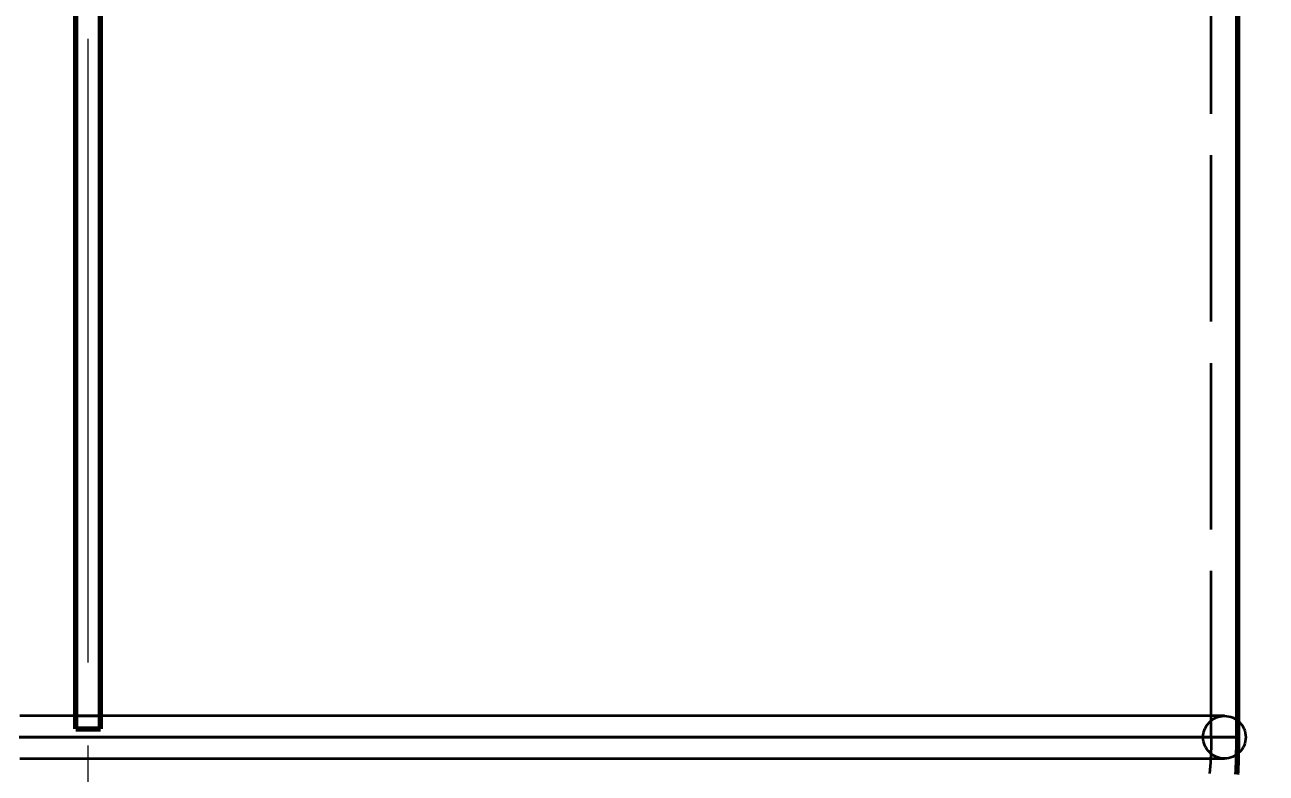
# Model space of a CAD drawing. Header units: millimetres. Extents: x 0 to 594, y 0 to 420.
# Drawn here: x 120.9 to 150.76, y 200.1 to 218.11 of the extents above; entities that cross this region are included whole.
import ezdxf

# ---------------------------------------------------------------- set-up
doc = ezdxf.new("R2010")
doc.units = ezdxf.units.MM
doc.linetypes.add('IRAM-E-TRAZOS', pattern=[5, 4, -1])
doc.linetypes.add('IRAM-F-TRAZO-PUNTO', pattern=[20, 15, -2, 1, -2])
for name, color, linetype, lineweight in [('01-VISIBLE', 7, 'CONTINUOUS', 70), ('02-OCULTA', 4, 'IRAM-E-TRAZOS', 35), ('03-EJE', 1, 'IRAM-F-TRAZO-PUNTO', 18), ('04-COTA', 3, 'CONTINUOUS', 18)]:
    doc.layers.add(name, color=color, linetype=linetype, lineweight=lineweight)
doc.styles.add('ISO3098', font='isocpeur.ttf')
doc.dimstyles.new('FLAMA-IRAM', dxfattribs={"dimtxt": 3.5, "dimasz": 3.5, "dimexe": 2, "dimexo": 1.5, "dimgap": 1, "dimtad": 1, "dimdec": 1, "dimtxsty": 'ISO3098', "dimblk": 'IRAM_FLECHA', "dimblk1": 'IRAM_FLECHA', "dimblk2": 'IRAM_FLECHA', "dimcen": 2.5, "dimclrd": 3, "dimclre": 3, "dimclrt": 3, "dimazin": 3, "dimtfac": 1, "dimtmove": 0, "dimatfit": 3, "dimlwd": 18, "dimlwe": 18})

# ---------------------------------------------------------------- blocks, each defined once
blk = doc.blocks.new('IRAM_FLECHA')
blk.add_solid([(0, 0), (-1, 0.125), (-1, -0.125)])

msp = doc.modelspace()

# ---------------------------------------------------------------- linework, layer by layer
at = {"layer": '01-VISIBLE'}
for p, q in [((150.075, 200.97), (150.075, 282.17)), ((122.125, 201.17), (122.125, 281.97)), ((122.725, 201.17), (122.725, 281.97)), ((122.125, 201.17), (122.725, 201.17))]:
    msp.add_line(p, q, dxfattribs=at)
msp.add_lwpolyline([(150.054, 200.074), (150.059, 200.164), (150.063, 200.253), (150.067, 200.343), (150.069, 200.432), (150.071, 200.522), (150.073, 200.612), (150.074, 200.701), (150.074, 200.791), (150.075, 200.88), (150.075, 200.97)], dxfattribs=at)
at = {"layer": '02-OCULTA'}
for p, q in [((149.435, 200.97), (149.435, 282.17)), ((122.125, 201.482), (122.125, 281.658)), ((122.725, 201.482), (122.725, 281.658))]:
    msp.add_line(p, q, dxfattribs=at)
for points in [[(149.755, 201.482), (149.618, 201.482), (149.482, 201.482), (149.345, 201.482), (149.208, 201.482), (149.072, 201.482), (148.935, 201.482), (148.798, 201.482), (148.662, 201.482), (148.525, 201.482), (148.389, 201.482), (148.252, 201.482), (148.115, 201.482), (147.979, 201.482), (147.842, 201.482), (147.705, 201.482), (147.569, 201.482), (147.432, 201.482), (147.295, 201.482), (147.159, 201.482), (147.022, 201.482), (146.885, 201.482), (146.749, 201.482), (146.612, 201.482), (146.475, 201.482), (146.339, 201.482), (146.202, 201.482), (146.065, 201.482), (145.929, 201.482), (145.792, 201.482), (145.656, 201.482), (145.519, 201.482), (145.382, 201.482), (145.246, 201.482), (145.109, 201.482), (144.972, 201.482), (144.836, 201.482), (144.699, 201.482), (144.562, 201.482), (144.426, 201.482), (144.289, 201.482), (144.152, 201.482), (144.016, 201.482), (143.879, 201.482), (143.742, 201.482), (143.606, 201.482), (143.469, 201.482), (143.332, 201.482), (143.196, 201.482), (143.059, 201.482), (142.923, 201.482), (142.786, 201.482), (142.649, 201.482), (142.513, 201.482), (142.376, 201.482), (142.239, 201.482), (142.103, 201.482), (141.966, 201.482), (141.829, 201.482), (141.693, 201.482), (141.556, 201.482), (141.419, 201.482), (141.283, 201.482), (141.146, 201.482), (141.009, 201.482), (140.873, 201.482), (140.736, 201.482), (140.599, 201.482), (140.463, 201.482), (140.326, 201.482), (140.19, 201.482), (140.053, 201.482), (139.916, 201.482), (139.78, 201.482), (139.643, 201.482), (139.506, 201.482), (139.37, 201.482), (139.233, 201.482), (139.096, 201.482), (138.96, 201.482), (138.823, 201.482), (138.686, 201.482), (138.55, 201.482), (138.413, 201.482), (138.276, 201.482), (138.14, 201.482), (138.003, 201.482), (137.866, 201.482), (137.73, 201.482), (137.593, 201.482), (137.457, 201.482), (137.32, 201.482), (137.183, 201.482), (137.047, 201.482), (136.91, 201.482), (136.773, 201.482), (136.637, 201.482), (136.5, 201.482), (136.363, 201.482), (136.227, 201.482), (136.09, 201.482), (135.953, 201.482), (135.817, 201.482), (135.68, 201.482), (135.543, 201.482), (135.407, 201.482), (135.27, 201.482), (135.133, 201.482), (134.997, 201.482), (134.86, 201.482), (134.724, 201.482), (134.587, 201.482), (134.45, 201.482), (134.314, 201.482), (134.177, 201.482), (134.04, 201.482), (133.904, 201.482), (133.767, 201.482), (133.63, 201.482), (133.494, 201.482), (133.357, 201.482), (133.22, 201.482), (133.084, 201.482), (132.947, 201.482), (132.81, 201.482), (132.674, 201.482), (132.537, 201.482), (132.4, 201.482), (132.264, 201.482), (132.127, 201.482), (131.99, 201.482), (131.854, 201.482), (131.717, 201.482), (131.581, 201.482), (131.444, 201.482), (131.307, 201.482), (131.171, 201.482), (131.034, 201.482), (130.897, 201.482), (130.761, 201.482), (130.624, 201.482), (130.487, 201.482), (130.351, 201.482), (130.214, 201.482), (130.077, 201.482), (129.941, 201.482), (129.804, 201.482), (129.667, 201.482), (129.531, 201.482), (129.394, 201.482), (129.257, 201.482), (129.121, 201.482), (128.984, 201.482), (128.848, 201.482), (128.711, 201.482), (128.574, 201.482), (128.438, 201.482), (128.301, 201.482), (128.164, 201.482), (128.028, 201.482), (127.891, 201.482), (127.754, 201.482), (127.618, 201.482), (127.481, 201.482), (127.344, 201.482), (127.208, 201.482), (127.071, 201.482), (126.934, 201.482), (126.798, 201.482), (126.661, 201.482), (126.525, 201.482), (126.388, 201.482), (126.251, 201.482), (126.115, 201.482), (125.978, 201.482), (125.841, 201.482), (125.705, 201.482), (125.568, 201.482), (125.431, 201.482), (125.295, 201.482), (125.158, 201.482), (125.021, 201.482), (124.885, 201.482), (124.748, 201.482), (124.611, 201.482), (124.475, 201.482), (124.338, 201.482), (124.201, 201.482), (124.065, 201.482), (123.928, 201.482), (123.791, 201.482), (123.655, 201.482), (123.518, 201.482), (123.382, 201.482), (123.245, 201.482), (123.108, 201.482), (122.972, 201.482), (122.835, 201.482), (122.698, 201.482), (122.562, 201.482), (122.425, 201.482), (122.288, 201.482), (122.152, 201.482), (122.015, 201.482), (121.878, 201.482), (121.742, 201.482), (121.605, 201.482), (121.468, 201.482), (121.332, 201.482), (121.195, 201.482), (121.058, 201.482), (120.922, 201.482), (120.785, 201.482)], [(149.755, 201.482), (149.619, 201.482), (149.482, 201.482), (149.345, 201.482), (149.209, 201.482), (149.072, 201.482), (148.935, 201.482), (148.799, 201.482), (148.662, 201.482), (148.525, 201.482), (148.389, 201.482), (148.252, 201.482), (148.115, 201.482), (147.979, 201.482), (147.842, 201.482), (147.706, 201.482), (147.569, 201.482), (147.432, 201.482), (147.296, 201.482), (147.159, 201.482), (147.022, 201.482), (146.886, 201.482), (146.749, 201.482), (146.612, 201.482), (146.476, 201.482), (146.339, 201.482), (146.202, 201.482), (146.066, 201.482), (145.929, 201.482), (145.792, 201.482), (145.656, 201.482), (145.519, 201.482), (145.382, 201.482), (145.246, 201.482), (145.109, 201.482), (144.973, 201.482), (144.836, 201.482), (144.699, 201.482), (144.563, 201.482), (144.426, 201.482), (144.289, 201.482), (144.153, 201.482), (144.016, 201.482), (143.879, 201.482), (143.743, 201.482), (143.606, 201.482), (143.469, 201.482), (143.333, 201.482), (143.196, 201.482), (143.059, 201.482), (142.923, 201.482), (142.786, 201.482), (142.649, 201.482), (142.513, 201.482), (142.376, 201.482), (142.24, 201.482), (142.103, 201.482), (141.966, 201.482), (141.83, 201.482), (141.693, 201.482), (141.556, 201.482), (141.42, 201.482), (141.283, 201.482), (141.146, 201.482), (141.01, 201.482), (140.873, 201.482), (140.736, 201.482), (140.6, 201.482), (140.463, 201.482), (140.326, 201.482), (140.19, 201.482), (140.053, 201.482), (139.916, 201.482), (139.78, 201.482), (139.643, 201.482), (139.506, 201.482), (139.37, 201.482), (139.233, 201.482), (139.097, 201.482), (138.96, 201.482), (138.823, 201.482), (138.687, 201.482), (138.55, 201.482), (138.413, 201.482), (138.277, 201.482), (138.14, 201.482), (138.003, 201.482), (137.867, 201.482), (137.73, 201.482), (137.593, 201.482), (137.457, 201.482), (137.32, 201.482), (137.183, 201.482), (137.047, 201.482), (136.91, 201.482), (136.773, 201.482), (136.637, 201.482), (136.5, 201.482), (136.363, 201.482), (136.227, 201.482), (136.09, 201.482), (135.953, 201.482), (135.817, 201.482), (135.68, 201.482), (135.544, 201.482), (135.407, 201.482), (135.27, 201.482), (135.134, 201.482), (134.997, 201.482), (134.86, 201.482), (134.724, 201.482), (134.587, 201.482), (134.45, 201.482), (134.314, 201.482), (134.177, 201.482), (134.04, 201.482), (133.904, 201.482), (133.767, 201.482), (133.63, 201.482), (133.494, 201.482), (133.357, 201.482), (133.22, 201.482), (133.084, 201.482), (132.947, 201.482), (132.81, 201.482), (132.674, 201.482), (132.537, 201.482), (132.4, 201.482), (132.264, 201.482), (132.127, 201.482), (131.99, 201.482), (131.854, 201.482), (131.717, 201.482), (131.581, 201.482), (131.444, 201.482), (131.307, 201.482), (131.171, 201.482), (131.034, 201.482), (130.897, 201.482), (130.761, 201.482), (130.624, 201.482), (130.487, 201.482), (130.351, 201.482), (130.214, 201.482), (130.077, 201.482), (129.941, 201.482), (129.804, 201.482), (129.667, 201.482), (129.531, 201.482), (129.394, 201.482), (129.257, 201.482), (129.121, 201.482), (128.984, 201.482), (128.848, 201.482), (128.711, 201.482), (128.574, 201.482), (128.438, 201.482), (128.301, 201.482), (128.164, 201.482), (128.028, 201.482), (127.891, 201.482), (127.754, 201.482), (127.618, 201.482), (127.481, 201.482), (127.344, 201.482), (127.208, 201.482), (127.071, 201.482), (126.934, 201.482), (126.798, 201.482), (126.661, 201.482), (126.525, 201.482), (126.388, 201.482), (126.251, 201.482), (126.115, 201.482), (125.978, 201.482), (125.841, 201.482), (125.705, 201.482), (125.568, 201.482), (125.431, 201.482), (125.295, 201.482), (125.158, 201.482), (125.021, 201.482), (124.885, 201.482), (124.748, 201.482), (124.611, 201.482), (124.475, 201.482), (124.338, 201.482), (124.201, 201.482), (124.065, 201.482), (123.928, 201.482), (123.791, 201.482), (123.655, 201.482), (123.518, 201.482), (123.382, 201.482), (123.245, 201.482), (123.108, 201.482), (122.972, 201.482), (122.835, 201.482), (122.698, 201.482), (122.562, 201.482), (122.425, 201.482), (122.288, 201.482), (122.152, 201.482), (122.015, 201.482), (121.878, 201.482), (121.742, 201.482), (121.605, 201.482), (121.468, 201.482), (121.332, 201.482), (121.195, 201.482), (121.058, 201.482), (120.922, 201.482), (120.785, 201.482)], [(122.125, 201.482), (122.211, 201.482), (122.296, 201.482), (122.382, 201.482), (122.468, 201.482), (122.554, 201.482), (122.639, 201.482), (122.725, 201.482)], [(122.125, 201.17), (122.125, 201.222), (122.125, 201.274), (122.125, 201.326), (122.125, 201.378), (122.125, 201.43), (122.125, 201.482)], [(122.725, 201.17), (122.725, 201.222), (122.725, 201.274), (122.725, 201.326), (122.725, 201.378), (122.725, 201.43), (122.725, 201.482)], [(150.075, 200.97), (149.937, 200.97), (149.798, 200.97), (149.66, 200.97), (149.522, 200.97), (149.384, 200.97), (149.245, 200.97), (149.107, 200.97), (148.969, 200.97), (148.831, 200.97), (148.692, 200.97), (148.554, 200.97), (148.416, 200.97), (148.278, 200.97), (148.139, 200.97), (148.001, 200.97), (147.863, 200.97), (147.725, 200.97), (147.587, 200.97), (147.448, 200.97), (147.31, 200.97), (147.172, 200.97), (147.034, 200.97), (146.895, 200.97), (146.757, 200.97), (146.619, 200.97), (146.481, 200.97), (146.342, 200.97), (146.204, 200.97), (146.066, 200.97), (145.928, 200.97), (145.789, 200.97), (145.651, 200.97), (145.513, 200.97), (145.375, 200.97), (145.236, 200.97), (145.098, 200.97), (144.96, 200.97), (144.822, 200.97), (144.683, 200.97), (144.545, 200.97), (144.407, 200.97), (144.269, 200.97), (144.13, 200.97), (143.992, 200.97), (143.854, 200.97), (143.716, 200.97), (143.577, 200.97), (143.439, 200.97), (143.301, 200.97), (143.163, 200.97), (143.024, 200.97), (142.886, 200.97), (142.748, 200.97), (142.609, 200.97), (142.471, 200.97), (142.333, 200.97), (142.195, 200.97), (142.056, 200.97), (141.918, 200.97), (141.78, 200.97), (141.642, 200.97), (141.504, 200.97), (141.365, 200.97), (141.227, 200.97), (141.089, 200.97), (140.95, 200.97), (140.812, 200.97), (140.674, 200.97), (140.536, 200.97), (140.398, 200.97), (140.259, 200.97), (140.121, 200.97), (139.983, 200.97), (139.845, 200.97), (139.706, 200.97), (139.568, 200.97), (139.43, 200.97), (139.292, 200.97), (139.153, 200.97), (139.015, 200.97), (138.877, 200.97), (138.738, 200.97), (138.6, 200.97), (138.462, 200.97), (138.324, 200.97), (138.185, 200.97), (138.047, 200.97), (137.909, 200.97), (137.771, 200.97), (137.632, 200.97), (137.494, 200.97), (137.356, 200.97), (137.218, 200.97), (137.079, 200.97), (136.941, 200.97), (136.803, 200.97), (136.665, 200.97), (136.526, 200.97), (136.388, 200.97), (136.25, 200.97), (136.112, 200.97), (135.974, 200.97), (135.835, 200.97), (135.697, 200.97), (135.559, 200.97), (135.421, 200.97), (135.282, 200.97), (135.144, 200.97), (135.006, 200.97), (134.868, 200.97), (134.729, 200.97), (134.591, 200.97), (134.453, 200.97), (134.315, 200.97), (134.176, 200.97), (134.038, 200.97), (133.9, 200.97), (133.762, 200.97), (133.623, 200.97), (133.485, 200.97), (133.347, 200.97), (133.208, 200.97), (133.07, 200.97), (132.932, 200.97), (132.794, 200.97), (132.655, 200.97), (132.517, 200.97), (132.379, 200.97), (132.241, 200.97), (132.102, 200.97), (131.964, 200.97), (131.826, 200.97), (131.688, 200.97), (131.549, 200.97), (131.411, 200.97), (131.273, 200.97), (131.135, 200.97), (130.996, 200.97), (130.858, 200.97), (130.72, 200.97), (130.582, 200.97), (130.444, 200.97), (130.305, 200.97), (130.167, 200.97), (130.029, 200.97), (129.891, 200.97), (129.752, 200.97), (129.614, 200.97), (129.476, 200.97), (129.337, 200.97), (129.199, 200.97), (129.061, 200.97), (128.923, 200.97), (128.784, 200.97), (128.646, 200.97), (128.508, 200.97), (128.37, 200.97), (128.232, 200.97), (128.093, 200.97), (127.955, 200.97), (127.817, 200.97), (127.678, 200.97), (127.54, 200.97), (127.402, 200.97), (127.264, 200.97), (127.126, 200.97), (126.987, 200.97), (126.849, 200.97), (126.711, 200.97), (126.573, 200.97), (126.434, 200.97), (126.296, 200.97), (126.158, 200.97), (126.02, 200.97), (125.881, 200.97), (125.743, 200.97), (125.605, 200.97), (125.467, 200.97), (125.328, 200.97), (125.19, 200.97), (125.052, 200.97), (124.913, 200.97), (124.775, 200.97), (124.637, 200.97), (124.499, 200.97), (124.361, 200.97), (124.222, 200.97), (124.084, 200.97), (123.946, 200.97), (123.808, 200.97), (123.669, 200.97), (123.531, 200.97), (123.393, 200.97), (123.255, 200.97), (123.116, 200.97), (122.978, 200.97), (122.84, 200.97), (122.702, 200.97), (122.563, 200.97), (122.425, 200.97), (122.287, 200.97), (122.149, 200.97), (122.01, 200.97), (121.872, 200.97), (121.734, 200.97), (121.596, 200.97), (121.457, 200.97), (121.319, 200.97), (121.181, 200.97), (121.043, 200.97), (120.904, 200.97), (120.766, 200.97)], [(120.766, 200.97), (120.904, 200.97), (121.043, 200.97), (121.181, 200.97), (121.319, 200.97), (121.457, 200.97), (121.596, 200.97), (121.734, 200.97), (121.872, 200.97), (122.01, 200.97), (122.149, 200.97), (122.287, 200.97), (122.425, 200.97), (122.563, 200.97), (122.702, 200.97), (122.84, 200.97), (122.978, 200.97), (123.116, 200.97), (123.255, 200.97), (123.393, 200.97), (123.531, 200.97), (123.669, 200.97), (123.808, 200.97), (123.946, 200.97), (124.084, 200.97), (124.222, 200.97), (124.361, 200.97), (124.499, 200.97), (124.637, 200.97), (124.775, 200.97), (124.913, 200.97), (125.052, 200.97), (125.19, 200.97), (125.328, 200.97), (125.467, 200.97), (125.605, 200.97), (125.743, 200.97), (125.881, 200.97), (126.02, 200.97), (126.158, 200.97), (126.296, 200.97), (126.434, 200.97), (126.573, 200.97), (126.711, 200.97), (126.849, 200.97), (126.987, 200.97), (127.126, 200.97), (127.264, 200.97), (127.402, 200.97), (127.54, 200.97), (127.678, 200.97), (127.817, 200.97), (127.955, 200.97), (128.093, 200.97), (128.232, 200.97), (128.37, 200.97), (128.508, 200.97), (128.646, 200.97), (128.784, 200.97), (128.923, 200.97), (129.061, 200.97), (129.199, 200.97), (129.337, 200.97), (129.476, 200.97), (129.614, 200.97), (129.752, 200.97), (129.891, 200.97), (130.029, 200.97), (130.167, 200.97), (130.305, 200.97), (130.444, 200.97), (130.582, 200.97), (130.72, 200.97), (130.858, 200.97), (130.996, 200.97), (131.135, 200.97), (131.273, 200.97), (131.411, 200.97), (131.549, 200.97), (131.688, 200.97), (131.826, 200.97), (131.964, 200.97), (132.102, 200.97), (132.241, 200.97), (132.379, 200.97), (132.517, 200.97), (132.655, 200.97), (132.794, 200.97), (132.932, 200.97), (133.07, 200.97), (133.208, 200.97), (133.347, 200.97), (133.485, 200.97), (133.623, 200.97), (133.762, 200.97), (133.9, 200.97), (134.038, 200.97), (134.176, 200.97), (134.315, 200.97), (134.453, 200.97), (134.591, 200.97), (134.729, 200.97), (134.868, 200.97), (135.006, 200.97), (135.144, 200.97), (135.282, 200.97), (135.421, 200.97), (135.559, 200.97), (135.697, 200.97), (135.835, 200.97), (135.974, 200.97), (136.112, 200.97), (136.25, 200.97), (136.388, 200.97), (136.526, 200.97), (136.665, 200.97), (136.803, 200.97), (136.941, 200.97), (137.079, 200.97), (137.218, 200.97), (137.356, 200.97), (137.494, 200.97), (137.632, 200.97), (137.771, 200.97), (137.909, 200.97), (138.047, 200.97), (138.185, 200.97), (138.324, 200.97), (138.462, 200.97), (138.6, 200.97), (138.738, 200.97), (138.877, 200.97), (139.015, 200.97), (139.153, 200.97), (139.292, 200.97), (139.43, 200.97), (139.568, 200.97), (139.706, 200.97), (139.845, 200.97), (139.983, 200.97), (140.121, 200.97), (140.259, 200.97), (140.398, 200.97), (140.536, 200.97), (140.674, 200.97), (140.812, 200.97), (140.95, 200.97), (141.089, 200.97), (141.227, 200.97), (141.365, 200.97), (141.504, 200.97), (141.642, 200.97), (141.78, 200.97), (141.918, 200.97), (142.056, 200.97), (142.195, 200.97), (142.333, 200.97), (142.471, 200.97), (142.609, 200.97), (142.748, 200.97), (142.886, 200.97), (143.024, 200.97), (143.163, 200.97), (143.301, 200.97), (143.439, 200.97), (143.577, 200.97), (143.716, 200.97), (143.854, 200.97), (143.992, 200.97), (144.13, 200.97), (144.269, 200.97), (144.407, 200.97), (144.545, 200.97), (144.683, 200.97), (144.822, 200.97), (144.96, 200.97), (145.098, 200.97), (145.236, 200.97), (145.375, 200.97), (145.513, 200.97), (145.651, 200.97), (145.789, 200.97), (145.928, 200.97), (146.066, 200.97), (146.204, 200.97), (146.342, 200.97), (146.481, 200.97), (146.619, 200.97), (146.757, 200.97), (146.895, 200.97), (147.034, 200.97), (147.172, 200.97), (147.31, 200.97), (147.448, 200.97), (147.587, 200.97), (147.725, 200.97), (147.863, 200.97), (148.001, 200.97), (148.139, 200.97), (148.278, 200.97), (148.416, 200.97), (148.554, 200.97), (148.692, 200.97), (148.831, 200.97), (148.969, 200.97), (149.107, 200.97), (149.245, 200.97), (149.384, 200.97), (149.522, 200.97), (149.66, 200.97), (149.798, 200.97), (149.937, 200.97), (150.075, 200.97)], [(150.075, 200.97), (149.937, 200.97), (149.798, 200.97), (149.66, 200.97), (149.522, 200.97), (149.384, 200.97), (149.245, 200.97), (149.107, 200.97), (148.969, 200.97), (148.831, 200.97), (148.692, 200.97), (148.554, 200.97), (148.416, 200.97), (148.278, 200.97), (148.139, 200.97), (148.001, 200.97), (147.863, 200.97), (147.725, 200.97), (147.587, 200.97), (147.448, 200.97), (147.31, 200.97), (147.172, 200.97), (147.034, 200.97), (146.895, 200.97), (146.757, 200.97), (146.619, 200.97), (146.481, 200.97), (146.342, 200.97), (146.204, 200.97), (146.066, 200.97), (145.928, 200.97), (145.789, 200.97), (145.651, 200.97), (145.513, 200.97), (145.375, 200.97), (145.236, 200.97), (145.098, 200.97), (144.96, 200.97), (144.822, 200.97), (144.683, 200.97), (144.545, 200.97), (144.407, 200.97), (144.269, 200.97), (144.13, 200.97), (143.992, 200.97), (143.854, 200.97), (143.716, 200.97), (143.577, 200.97), (143.439, 200.97), (143.301, 200.97), (143.163, 200.97), (143.024, 200.97), (142.886, 200.97), (142.748, 200.97), (142.609, 200.97), (142.471, 200.97), (142.333, 200.97), (142.195, 200.97), (142.056, 200.97), (141.918, 200.97), (141.78, 200.97), (141.642, 200.97), (141.504, 200.97), (141.365, 200.97), (141.227, 200.97), (141.089, 200.97), (140.95, 200.97), (140.812, 200.97), (140.674, 200.97), (140.536, 200.97), (140.398, 200.97), (140.259, 200.97), (140.121, 200.97), (139.983, 200.97), (139.845, 200.97), (139.706, 200.97), (139.568, 200.97), (139.43, 200.97), (139.292, 200.97), (139.153, 200.97), (139.015, 200.97), (138.877, 200.97), (138.738, 200.97), (138.6, 200.97), (138.462, 200.97), (138.324, 200.97), (138.185, 200.97), (138.047, 200.97), (137.909, 200.97), (137.771, 200.97), (137.632, 200.97), (137.494, 200.97), (137.356, 200.97), (137.218, 200.97), (137.079, 200.97), (136.941, 200.97), (136.803, 200.97), (136.665, 200.97), (136.526, 200.97), (136.388, 200.97), (136.25, 200.97), (136.112, 200.97), (135.974, 200.97), (135.835, 200.97), (135.697, 200.97), (135.559, 200.97), (135.421, 200.97), (135.282, 200.97), (135.144, 200.97), (135.006, 200.97), (134.868, 200.97), (134.729, 200.97), (134.591, 200.97), (134.453, 200.97), (134.315, 200.97), (134.176, 200.97), (134.038, 200.97), (133.9, 200.97), (133.762, 200.97), (133.623, 200.97), (133.485, 200.97), (133.347, 200.97), (133.208, 200.97), (133.07, 200.97), (132.932, 200.97), (132.794, 200.97), (132.655, 200.97), (132.517, 200.97), (132.379, 200.97), (132.241, 200.97), (132.102, 200.97), (131.964, 200.97), (131.826, 200.97), (131.688, 200.97), (131.549, 200.97), (131.411, 200.97), (131.273, 200.97), (131.135, 200.97), (130.996, 200.97), (130.858, 200.97), (130.72, 200.97), (130.582, 200.97), (130.444, 200.97), (130.305, 200.97), (130.167, 200.97), (130.029, 200.97), (129.891, 200.97), (129.752, 200.97), (129.614, 200.97), (129.476, 200.97), (129.337, 200.97), (129.199, 200.97), (129.061, 200.97), (128.923, 200.97), (128.784, 200.97), (128.646, 200.97), (128.508, 200.97), (128.37, 200.97), (128.232, 200.97), (128.093, 200.97), (127.955, 200.97), (127.817, 200.97), (127.678, 200.97), (127.54, 200.97), (127.402, 200.97), (127.264, 200.97), (127.126, 200.97), (126.987, 200.97), (126.849, 200.97), (126.711, 200.97), (126.573, 200.97), (126.434, 200.97), (126.296, 200.97), (126.158, 200.97), (126.02, 200.97), (125.881, 200.97), (125.743, 200.97), (125.605, 200.97), (125.467, 200.97), (125.328, 200.97), (125.19, 200.97), (125.052, 200.97), (124.913, 200.97), (124.775, 200.97), (124.637, 200.97), (124.499, 200.97), (124.361, 200.97), (124.222, 200.97), (124.084, 200.97), (123.946, 200.97), (123.808, 200.97), (123.669, 200.97), (123.531, 200.97), (123.393, 200.97), (123.255, 200.97), (123.116, 200.97), (122.978, 200.97), (122.84, 200.97), (122.702, 200.97), (122.563, 200.97), (122.425, 200.97), (122.287, 200.97), (122.149, 200.97), (122.01, 200.97), (121.872, 200.97), (121.734, 200.97), (121.596, 200.97), (121.457, 200.97), (121.319, 200.97), (121.181, 200.97), (121.043, 200.97), (120.904, 200.97), (120.766, 200.97)], [(120.766, 200.97), (120.904, 200.97), (121.043, 200.97), (121.181, 200.97), (121.319, 200.97), (121.457, 200.97), (121.596, 200.97), (121.734, 200.97), (121.872, 200.97), (122.01, 200.97), (122.149, 200.97), (122.287, 200.97), (122.425, 200.97), (122.563, 200.97), (122.702, 200.97), (122.84, 200.97), (122.978, 200.97), (123.116, 200.97), (123.255, 200.97), (123.393, 200.97), (123.531, 200.97), (123.669, 200.97), (123.808, 200.97), (123.946, 200.97), (124.084, 200.97), (124.222, 200.97), (124.361, 200.97), (124.499, 200.97), (124.637, 200.97), (124.775, 200.97), (124.913, 200.97), (125.052, 200.97), (125.19, 200.97), (125.328, 200.97), (125.467, 200.97), (125.605, 200.97), (125.743, 200.97), (125.881, 200.97), (126.02, 200.97), (126.158, 200.97), (126.296, 200.97), (126.434, 200.97), (126.573, 200.97), (126.711, 200.97), (126.849, 200.97), (126.987, 200.97), (127.126, 200.97), (127.264, 200.97), (127.402, 200.97), (127.54, 200.97), (127.678, 200.97), (127.817, 200.97), (127.955, 200.97), (128.093, 200.97), (128.232, 200.97), (128.37, 200.97), (128.508, 200.97), (128.646, 200.97), (128.784, 200.97), (128.923, 200.97), (129.061, 200.97), (129.199, 200.97), (129.337, 200.97), (129.476, 200.97), (129.614, 200.97), (129.752, 200.97), (129.891, 200.97), (130.029, 200.97), (130.167, 200.97), (130.305, 200.97), (130.444, 200.97), (130.582, 200.97), (130.72, 200.97), (130.858, 200.97), (130.996, 200.97), (131.135, 200.97), (131.273, 200.97), (131.411, 200.97), (131.549, 200.97), (131.688, 200.97), (131.826, 200.97), (131.964, 200.97), (132.102, 200.97), (132.241, 200.97), (132.379, 200.97), (132.517, 200.97), (132.655, 200.97), (132.794, 200.97), (132.932, 200.97), (133.07, 200.97), (133.208, 200.97), (133.347, 200.97), (133.485, 200.97), (133.623, 200.97), (133.762, 200.97), (133.9, 200.97), (134.038, 200.97), (134.176, 200.97), (134.315, 200.97), (134.453, 200.97), (134.591, 200.97), (134.729, 200.97), (134.868, 200.97), (135.006, 200.97), (135.144, 200.97), (135.282, 200.97), (135.421, 200.97), (135.559, 200.97), (135.697, 200.97), (135.835, 200.97), (135.974, 200.97), (136.112, 200.97), (136.25, 200.97), (136.388, 200.97), (136.526, 200.97), (136.665, 200.97), (136.803, 200.97), (136.941, 200.97), (137.079, 200.97), (137.218, 200.97), (137.356, 200.97), (137.494, 200.97), (137.632, 200.97), (137.771, 200.97), (137.909, 200.97), (138.047, 200.97), (138.185, 200.97), (138.324, 200.97), (138.462, 200.97), (138.6, 200.97), (138.738, 200.97), (138.877, 200.97), (139.015, 200.97), (139.153, 200.97), (139.292, 200.97), (139.43, 200.97), (139.568, 200.97), (139.706, 200.97), (139.845, 200.97), (139.983, 200.97), (140.121, 200.97), (140.259, 200.97), (140.398, 200.97), (140.536, 200.97), (140.674, 200.97), (140.812, 200.97), (140.95, 200.97), (141.089, 200.97), (141.227, 200.97), (141.365, 200.97), (141.504, 200.97), (141.642, 200.97), (141.78, 200.97), (141.918, 200.97), (142.056, 200.97), (142.195, 200.97), (142.333, 200.97), (142.471, 200.97), (142.609, 200.97), (142.748, 200.97), (142.886, 200.97), (143.024, 200.97), (143.163, 200.97), (143.301, 200.97), (143.439, 200.97), (143.577, 200.97), (143.716, 200.97), (143.854, 200.97), (143.992, 200.97), (144.13, 200.97), (144.269, 200.97), (144.407, 200.97), (144.545, 200.97), (144.683, 200.97), (144.822, 200.97), (144.96, 200.97), (145.098, 200.97), (145.236, 200.97), (145.375, 200.97), (145.513, 200.97), (145.651, 200.97), (145.789, 200.97), (145.928, 200.97), (146.066, 200.97), (146.204, 200.97), (146.342, 200.97), (146.481, 200.97), (146.619, 200.97), (146.757, 200.97), (146.895, 200.97), (147.034, 200.97), (147.172, 200.97), (147.31, 200.97), (147.448, 200.97), (147.587, 200.97), (147.725, 200.97), (147.863, 200.97), (148.001, 200.97), (148.139, 200.97), (148.278, 200.97), (148.416, 200.97), (148.554, 200.97), (148.692, 200.97), (148.831, 200.97), (148.969, 200.97), (149.107, 200.97), (149.245, 200.97), (149.384, 200.97), (149.522, 200.97), (149.66, 200.97), (149.798, 200.97), (149.937, 200.97), (150.075, 200.97)], [(149.435, 200.97), (149.3, 200.97), (149.165, 200.97), (149.03, 200.97), (148.895, 200.97), (148.76, 200.97), (148.625, 200.97), (148.49, 200.97), (148.355, 200.97), (148.22, 200.97), (148.085, 200.97), (147.949, 200.97), (147.814, 200.97), (147.679, 200.97), (147.544, 200.97), (147.409, 200.97), (147.274, 200.97), (147.139, 200.97), (147.004, 200.97), (146.869, 200.97), (146.734, 200.97), (146.599, 200.97), (146.464, 200.97), (146.329, 200.97), (146.194, 200.97), (146.059, 200.97), (145.924, 200.97), (145.789, 200.97), (145.654, 200.97), (145.519, 200.97), (145.384, 200.97), (145.248, 200.97), (145.113, 200.97), (144.978, 200.97), (144.843, 200.97), (144.708, 200.97), (144.573, 200.97), (144.438, 200.97), (144.303, 200.97), (144.168, 200.97), (144.033, 200.97), (143.898, 200.97), (143.763, 200.97), (143.628, 200.97), (143.493, 200.97), (143.358, 200.97), (143.223, 200.97), (143.088, 200.97), (142.953, 200.97), (142.818, 200.97), (142.683, 200.97), (142.547, 200.97), (142.412, 200.97), (142.277, 200.97), (142.142, 200.97), (142.007, 200.97), (141.872, 200.97), (141.737, 200.97), (141.602, 200.97), (141.467, 200.97), (141.332, 200.97), (141.197, 200.97), (141.062, 200.97), (140.927, 200.97), (140.792, 200.97), (140.657, 200.97), (140.522, 200.97), (140.387, 200.97), (140.252, 200.97), (140.117, 200.97), (139.982, 200.97), (139.846, 200.97), (139.711, 200.97), (139.576, 200.97), (139.441, 200.97), (139.306, 200.97), (139.171, 200.97), (139.036, 200.97), (138.901, 200.97), (138.766, 200.97), (138.631, 200.97), (138.496, 200.97), (138.361, 200.97), (138.226, 200.97), (138.091, 200.97), (137.956, 200.97), (137.821, 200.97), (137.686, 200.97), (137.551, 200.97), (137.416, 200.97), (137.281, 200.97), (137.145, 200.97), (137.01, 200.97), (136.875, 200.97), (136.74, 200.97), (136.605, 200.97), (136.47, 200.97), (136.335, 200.97), (136.2, 200.97), (136.065, 200.97), (135.93, 200.97), (135.795, 200.97), (135.66, 200.97), (135.525, 200.97), (135.39, 200.97), (135.255, 200.97), (135.12, 200.97), (134.985, 200.97), (134.85, 200.97), (134.715, 200.97), (134.579, 200.97), (134.444, 200.97), (134.309, 200.97), (134.174, 200.97), (134.039, 200.97), (133.904, 200.97), (133.769, 200.97), (133.634, 200.97), (133.499, 200.97), (133.364, 200.97), (133.229, 200.97), (133.094, 200.97), (132.959, 200.97), (132.824, 200.97), (132.689, 200.97), (132.554, 200.97), (132.419, 200.97), (132.284, 200.97), (132.149, 200.97), (132.014, 200.97), (131.879, 200.97), (131.743, 200.97), (131.608, 200.97), (131.473, 200.97), (131.338, 200.97), (131.203, 200.97), (131.068, 200.97), (130.933, 200.97), (130.798, 200.97), (130.663, 200.97), (130.528, 200.97), (130.393, 200.97), (130.258, 200.97), (130.123, 200.97), (129.988, 200.97), (129.853, 200.97), (129.718, 200.97), (129.583, 200.97), (129.448, 200.97), (129.313, 200.97), (129.178, 200.97), (129.042, 200.97), (128.907, 200.97), (128.772, 200.97), (128.637, 200.97), (128.502, 200.97), (128.367, 200.97), (128.232, 200.97), (128.097, 200.97), (127.962, 200.97), (127.827, 200.97), (127.692, 200.97), (127.557, 200.97), (127.422, 200.97), (127.287, 200.97), (127.152, 200.97), (127.017, 200.97), (126.882, 200.97), (126.747, 200.97), (126.612, 200.97), (126.477, 200.97), (126.341, 200.97), (126.206, 200.97), (126.071, 200.97), (125.936, 200.97), (125.801, 200.97), (125.666, 200.97), (125.531, 200.97), (125.396, 200.97), (125.261, 200.97), (125.126, 200.97), (124.991, 200.97), (124.856, 200.97), (124.721, 200.97), (124.586, 200.97), (124.451, 200.97), (124.316, 200.97), (124.181, 200.97), (124.046, 200.97), (123.911, 200.97), (123.776, 200.97), (123.64, 200.97), (123.505, 200.97), (123.37, 200.97), (123.235, 200.97), (123.1, 200.97), (122.965, 200.97), (122.83, 200.97), (122.695, 200.97), (122.56, 200.97), (122.425, 200.97), (122.29, 200.97), (122.155, 200.97), (122.02, 200.97), (121.885, 200.97), (121.75, 200.97), (121.615, 200.97), (121.48, 200.97), (121.345, 200.97), (121.21, 200.97), (121.075, 200.97), (120.939, 200.97), (120.804, 200.97)], [(120.804, 200.97), (120.939, 200.97), (121.075, 200.97), (121.21, 200.97), (121.345, 200.97), (121.48, 200.97), (121.615, 200.97), (121.75, 200.97), (121.885, 200.97), (122.02, 200.97), (122.155, 200.97), (122.29, 200.97), (122.425, 200.97), (122.56, 200.97), (122.695, 200.97), (122.83, 200.97), (122.965, 200.97), (123.1, 200.97), (123.235, 200.97), (123.37, 200.97), (123.505, 200.97), (123.64, 200.97), (123.776, 200.97), (123.911, 200.97), (124.046, 200.97), (124.181, 200.97), (124.316, 200.97), (124.451, 200.97), (124.586, 200.97), (124.721, 200.97), (124.856, 200.97), (124.991, 200.97), (125.126, 200.97), (125.261, 200.97), (125.396, 200.97), (125.531, 200.97), (125.666, 200.97), (125.801, 200.97), (125.936, 200.97), (126.071, 200.97), (126.206, 200.97), (126.341, 200.97), (126.477, 200.97), (126.612, 200.97), (126.747, 200.97), (126.882, 200.97), (127.017, 200.97), (127.152, 200.97), (127.287, 200.97), (127.422, 200.97), (127.557, 200.97), (127.692, 200.97), (127.827, 200.97), (127.962, 200.97), (128.097, 200.97), (128.232, 200.97), (128.367, 200.97), (128.502, 200.97), (128.637, 200.97), (128.772, 200.97), (128.907, 200.97), (129.042, 200.97), (129.178, 200.97), (129.313, 200.97), (129.448, 200.97), (129.583, 200.97), (129.718, 200.97), (129.853, 200.97), (129.988, 200.97), (130.123, 200.97), (130.258, 200.97), (130.393, 200.97), (130.528, 200.97), (130.663, 200.97), (130.798, 200.97), (130.933, 200.97), (131.068, 200.97), (131.203, 200.97), (131.338, 200.97), (131.473, 200.97), (131.608, 200.97), (131.743, 200.97), (131.879, 200.97), (132.014, 200.97), (132.149, 200.97), (132.284, 200.97), (132.419, 200.97), (132.554, 200.97), (132.689, 200.97), (132.824, 200.97), (132.959, 200.97), (133.094, 200.97), (133.229, 200.97), (133.364, 200.97), (133.499, 200.97), (133.634, 200.97), (133.769, 200.97), (133.904, 200.97), (134.039, 200.97), (134.174, 200.97), (134.309, 200.97), (134.444, 200.97), (134.579, 200.97), (134.715, 200.97), (134.85, 200.97), (134.985, 200.97), (135.12, 200.97), (135.255, 200.97), (135.39, 200.97), (135.525, 200.97), (135.66, 200.97), (135.795, 200.97), (135.93, 200.97), (136.065, 200.97), (136.2, 200.97), (136.335, 200.97), (136.47, 200.97), (136.605, 200.97), (136.74, 200.97), (136.875, 200.97), (137.01, 200.97), (137.145, 200.97), (137.281, 200.97), (137.416, 200.97), (137.551, 200.97), (137.686, 200.97), (137.821, 200.97), (137.956, 200.97), (138.091, 200.97), (138.226, 200.97), (138.361, 200.97), (138.496, 200.97), (138.631, 200.97), (138.766, 200.97), (138.901, 200.97), (139.036, 200.97), (139.171, 200.97), (139.306, 200.97), (139.441, 200.97), (139.576, 200.97), (139.711, 200.97), (139.846, 200.97), (139.982, 200.97), (140.117, 200.97), (140.252, 200.97), (140.387, 200.97), (140.522, 200.97), (140.657, 200.97), (140.792, 200.97), (140.927, 200.97), (141.062, 200.97), (141.197, 200.97), (141.332, 200.97), (141.467, 200.97), (141.602, 200.97), (141.737, 200.97), (141.872, 200.97), (142.007, 200.97), (142.142, 200.97), (142.277, 200.97), (142.412, 200.97), (142.547, 200.97), (142.683, 200.97), (142.818, 200.97), (142.953, 200.97), (143.088, 200.97), (143.223, 200.97), (143.358, 200.97), (143.493, 200.97), (143.628, 200.97), (143.763, 200.97), (143.898, 200.97), (144.033, 200.97), (144.168, 200.97), (144.303, 200.97), (144.438, 200.97), (144.573, 200.97), (144.708, 200.97), (144.843, 200.97), (144.978, 200.97), (145.113, 200.97), (145.248, 200.97), (145.384, 200.97), (145.519, 200.97), (145.654, 200.97), (145.789, 200.97), (145.924, 200.97), (146.059, 200.97), (146.194, 200.97), (146.329, 200.97), (146.464, 200.97), (146.599, 200.97), (146.734, 200.97), (146.869, 200.97), (147.004, 200.97), (147.139, 200.97), (147.274, 200.97), (147.409, 200.97), (147.544, 200.97), (147.679, 200.97), (147.814, 200.97), (147.949, 200.97), (148.085, 200.97), (148.22, 200.97), (148.355, 200.97), (148.49, 200.97), (148.625, 200.97), (148.76, 200.97), (148.895, 200.97), (149.03, 200.97), (149.165, 200.97), (149.3, 200.97), (149.435, 200.97)], [(149.435, 200.97), (149.3, 200.97), (149.165, 200.97), (149.03, 200.97), (148.895, 200.97), (148.76, 200.97), (148.625, 200.97), (148.49, 200.97), (148.355, 200.97), (148.22, 200.97), (148.085, 200.97), (147.949, 200.97), (147.814, 200.97), (147.679, 200.97), (147.544, 200.97), (147.409, 200.97), (147.274, 200.97), (147.139, 200.97), (147.004, 200.97), (146.869, 200.97), (146.734, 200.97), (146.599, 200.97), (146.464, 200.97), (146.329, 200.97), (146.194, 200.97), (146.059, 200.97), (145.924, 200.97), (145.789, 200.97), (145.654, 200.97), (145.519, 200.97), (145.384, 200.97), (145.248, 200.97), (145.113, 200.97), (144.978, 200.97), (144.843, 200.97), (144.708, 200.97), (144.573, 200.97), (144.438, 200.97), (144.303, 200.97), (144.168, 200.97), (144.033, 200.97), (143.898, 200.97), (143.763, 200.97), (143.628, 200.97), (143.493, 200.97), (143.358, 200.97), (143.223, 200.97), (143.088, 200.97), (142.953, 200.97), (142.818, 200.97), (142.683, 200.97), (142.547, 200.97), (142.412, 200.97), (142.277, 200.97), (142.142, 200.97), (142.007, 200.97), (141.872, 200.97), (141.737, 200.97), (141.602, 200.97), (141.467, 200.97), (141.332, 200.97), (141.197, 200.97), (141.062, 200.97), (140.927, 200.97), (140.792, 200.97), (140.657, 200.97), (140.522, 200.97), (140.387, 200.97), (140.252, 200.97), (140.117, 200.97), (139.982, 200.97), (139.846, 200.97), (139.711, 200.97), (139.576, 200.97), (139.441, 200.97), (139.306, 200.97), (139.171, 200.97), (139.036, 200.97), (138.901, 200.97), (138.766, 200.97), (138.631, 200.97), (138.496, 200.97), (138.361, 200.97), (138.226, 200.97), (138.091, 200.97), (137.956, 200.97), (137.821, 200.97), (137.686, 200.97), (137.551, 200.97), (137.416, 200.97), (137.281, 200.97), (137.145, 200.97), (137.01, 200.97), (136.875, 200.97), (136.74, 200.97), (136.605, 200.97), (136.47, 200.97), (136.335, 200.97), (136.2, 200.97), (136.065, 200.97), (135.93, 200.97), (135.795, 200.97), (135.66, 200.97), (135.525, 200.97), (135.39, 200.97), (135.255, 200.97), (135.12, 200.97), (134.985, 200.97), (134.85, 200.97), (134.715, 200.97), (134.579, 200.97), (134.444, 200.97), (134.309, 200.97), (134.174, 200.97), (134.039, 200.97), (133.904, 200.97), (133.769, 200.97), (133.634, 200.97), (133.499, 200.97), (133.364, 200.97), (133.229, 200.97), (133.094, 200.97), (132.959, 200.97), (132.824, 200.97), (132.689, 200.97), (132.554, 200.97), (132.419, 200.97), (132.284, 200.97), (132.149, 200.97), (132.014, 200.97), (131.879, 200.97), (131.743, 200.97), (131.608, 200.97), (131.473, 200.97), (131.338, 200.97), (131.203, 200.97), (131.068, 200.97), (130.933, 200.97), (130.798, 200.97), (130.663, 200.97), (130.528, 200.97), (130.393, 200.97), (130.258, 200.97), (130.123, 200.97), (129.988, 200.97), (129.853, 200.97), (129.718, 200.97), (129.583, 200.97), (129.448, 200.97), (129.313, 200.97), (129.178, 200.97), (129.042, 200.97), (128.907, 200.97), (128.772, 200.97), (128.637, 200.97), (128.502, 200.97), (128.367, 200.97), (128.232, 200.97), (128.097, 200.97), (127.962, 200.97), (127.827, 200.97), (127.692, 200.97), (127.557, 200.97), (127.422, 200.97), (127.287, 200.97), (127.152, 200.97), (127.017, 200.97), (126.882, 200.97), (126.747, 200.97), (126.612, 200.97), (126.477, 200.97), (126.341, 200.97), (126.206, 200.97), (126.071, 200.97), (125.936, 200.97), (125.801, 200.97), (125.666, 200.97), (125.531, 200.97), (125.396, 200.97), (125.261, 200.97), (125.126, 200.97), (124.991, 200.97), (124.856, 200.97), (124.721, 200.97), (124.586, 200.97), (124.451, 200.97), (124.316, 200.97), (124.181, 200.97), (124.046, 200.97), (123.911, 200.97), (123.776, 200.97), (123.64, 200.97), (123.505, 200.97), (123.37, 200.97), (123.235, 200.97), (123.1, 200.97), (122.965, 200.97), (122.83, 200.97), (122.695, 200.97), (122.56, 200.97), (122.425, 200.97), (122.29, 200.97), (122.155, 200.97), (122.02, 200.97), (121.885, 200.97), (121.75, 200.97), (121.615, 200.97), (121.48, 200.97), (121.345, 200.97), (121.21, 200.97), (121.075, 200.97), (120.939, 200.97), (120.804, 200.97)], [(120.804, 200.97), (120.939, 200.97), (121.075, 200.97), (121.21, 200.97), (121.345, 200.97), (121.48, 200.97), (121.615, 200.97), (121.75, 200.97), (121.885, 200.97), (122.02, 200.97), (122.155, 200.97), (122.29, 200.97), (122.425, 200.97), (122.56, 200.97), (122.695, 200.97), (122.83, 200.97), (122.965, 200.97), (123.1, 200.97), (123.235, 200.97), (123.37, 200.97), (123.505, 200.97), (123.64, 200.97), (123.776, 200.97), (123.911, 200.97), (124.046, 200.97), (124.181, 200.97), (124.316, 200.97), (124.451, 200.97), (124.586, 200.97), (124.721, 200.97), (124.856, 200.97), (124.991, 200.97), (125.126, 200.97), (125.261, 200.97), (125.396, 200.97), (125.531, 200.97), (125.666, 200.97), (125.801, 200.97), (125.936, 200.97), (126.071, 200.97), (126.206, 200.97), (126.341, 200.97), (126.477, 200.97), (126.612, 200.97), (126.747, 200.97), (126.882, 200.97), (127.017, 200.97), (127.152, 200.97), (127.287, 200.97), (127.422, 200.97), (127.557, 200.97), (127.692, 200.97), (127.827, 200.97), (127.962, 200.97), (128.097, 200.97), (128.232, 200.97), (128.367, 200.97), (128.502, 200.97), (128.637, 200.97), (128.772, 200.97), (128.907, 200.97), (129.042, 200.97), (129.178, 200.97), (129.313, 200.97), (129.448, 200.97), (129.583, 200.97), (129.718, 200.97), (129.853, 200.97), (129.988, 200.97), (130.123, 200.97), (130.258, 200.97), (130.393, 200.97), (130.528, 200.97), (130.663, 200.97), (130.798, 200.97), (130.933, 200.97), (131.068, 200.97), (131.203, 200.97), (131.338, 200.97), (131.473, 200.97), (131.608, 200.97), (131.743, 200.97), (131.879, 200.97), (132.014, 200.97), (132.149, 200.97), (132.284, 200.97), (132.419, 200.97), (132.554, 200.97), (132.689, 200.97), (132.824, 200.97), (132.959, 200.97), (133.094, 200.97), (133.229, 200.97), (133.364, 200.97), (133.499, 200.97), (133.634, 200.97), (133.769, 200.97), (133.904, 200.97), (134.039, 200.97), (134.174, 200.97), (134.309, 200.97), (134.444, 200.97), (134.579, 200.97), (134.715, 200.97), (134.85, 200.97), (134.985, 200.97), (135.12, 200.97), (135.255, 200.97), (135.39, 200.97), (135.525, 200.97), (135.66, 200.97), (135.795, 200.97), (135.93, 200.97), (136.065, 200.97), (136.2, 200.97), (136.335, 200.97), (136.47, 200.97), (136.605, 200.97), (136.74, 200.97), (136.875, 200.97), (137.01, 200.97), (137.145, 200.97), (137.281, 200.97), (137.416, 200.97), (137.551, 200.97), (137.686, 200.97), (137.821, 200.97), (137.956, 200.97), (138.091, 200.97), (138.226, 200.97), (138.361, 200.97), (138.496, 200.97), (138.631, 200.97), (138.766, 200.97), (138.901, 200.97), (139.036, 200.97), (139.171, 200.97), (139.306, 200.97), (139.441, 200.97), (139.576, 200.97), (139.711, 200.97), (139.846, 200.97), (139.982, 200.97), (140.117, 200.97), (140.252, 200.97), (140.387, 200.97), (140.522, 200.97), (140.657, 200.97), (140.792, 200.97), (140.927, 200.97), (141.062, 200.97), (141.197, 200.97), (141.332, 200.97), (141.467, 200.97), (141.602, 200.97), (141.737, 200.97), (141.872, 200.97), (142.007, 200.97), (142.142, 200.97), (142.277, 200.97), (142.412, 200.97), (142.547, 200.97), (142.683, 200.97), (142.818, 200.97), (142.953, 200.97), (143.088, 200.97), (143.223, 200.97), (143.358, 200.97), (143.493, 200.97), (143.628, 200.97), (143.763, 200.97), (143.898, 200.97), (144.033, 200.97), (144.168, 200.97), (144.303, 200.97), (144.438, 200.97), (144.573, 200.97), (144.708, 200.97), (144.843, 200.97), (144.978, 200.97), (145.113, 200.97), (145.248, 200.97), (145.384, 200.97), (145.519, 200.97), (145.654, 200.97), (145.789, 200.97), (145.924, 200.97), (146.059, 200.97), (146.194, 200.97), (146.329, 200.97), (146.464, 200.97), (146.599, 200.97), (146.734, 200.97), (146.869, 200.97), (147.004, 200.97), (147.139, 200.97), (147.274, 200.97), (147.409, 200.97), (147.544, 200.97), (147.679, 200.97), (147.814, 200.97), (147.949, 200.97), (148.085, 200.97), (148.22, 200.97), (148.355, 200.97), (148.49, 200.97), (148.625, 200.97), (148.76, 200.97), (148.895, 200.97), (149.03, 200.97), (149.165, 200.97), (149.3, 200.97), (149.435, 200.97)], [(122.125, 201.17), (122.211, 201.17), (122.296, 201.17), (122.382, 201.17), (122.468, 201.17), (122.554, 201.17), (122.639, 201.17), (122.725, 201.17)], [(149.435, 200.97), (149.435, 200.883), (149.434, 200.796), (149.432, 200.708), (149.429, 200.621), (149.426, 200.534), (149.422, 200.447), (149.417, 200.36), (149.412, 200.273), (149.406, 200.186), (149.399, 200.099)], [(120.785, 200.458), (120.922, 200.458), (121.058, 200.458), (121.195, 200.458), (121.332, 200.458), (121.468, 200.458), (121.605, 200.458), (121.742, 200.458), (121.878, 200.458), (122.015, 200.458), (122.152, 200.458), (122.288, 200.458), (122.425, 200.458), (122.562, 200.458), (122.698, 200.458), (122.835, 200.458), (122.972, 200.458), (123.108, 200.458), (123.245, 200.458), (123.382, 200.458), (123.518, 200.458), (123.655, 200.458), (123.791, 200.458), (123.928, 200.458), (124.065, 200.458), (124.201, 200.458), (124.338, 200.458), (124.475, 200.458), (124.611, 200.458), (124.748, 200.458), (124.885, 200.458), (125.021, 200.458), (125.158, 200.458), (125.295, 200.458), (125.431, 200.458), (125.568, 200.458), (125.705, 200.458), (125.841, 200.458), (125.978, 200.458), (126.115, 200.458), (126.251, 200.458), (126.388, 200.458), (126.525, 200.458), (126.661, 200.458), (126.798, 200.458), (126.934, 200.458), (127.071, 200.458), (127.208, 200.458), (127.344, 200.458), (127.481, 200.458), (127.618, 200.458), (127.754, 200.458), (127.891, 200.458), (128.028, 200.458), (128.164, 200.458), (128.301, 200.458), (128.438, 200.458), (128.574, 200.458), (128.711, 200.458), (128.848, 200.458), (128.984, 200.458), (129.121, 200.458), (129.257, 200.458), (129.394, 200.458), (129.531, 200.458), (129.667, 200.458), (129.804, 200.458), (129.941, 200.458), (130.077, 200.458), (130.214, 200.458), (130.351, 200.458), (130.487, 200.458), (130.624, 200.458), (130.761, 200.458), (130.897, 200.458), (131.034, 200.458), (131.171, 200.458), (131.307, 200.458), (131.444, 200.458), (131.581, 200.458), (131.717, 200.458), (131.854, 200.458), (131.99, 200.458), (132.127, 200.458), (132.264, 200.458), (132.4, 200.458), (132.537, 200.458), (132.674, 200.458), (132.81, 200.458), (132.947, 200.458), (133.084, 200.458), (133.22, 200.458), (133.357, 200.458), (133.494, 200.458), (133.63, 200.458), (133.767, 200.458), (133.904, 200.458), (134.04, 200.458), (134.177, 200.458), (134.314, 200.458), (134.45, 200.458), (134.587, 200.458), (134.724, 200.458), (134.86, 200.458), (134.997, 200.458), (135.133, 200.458), (135.27, 200.458), (135.407, 200.458), (135.543, 200.458), (135.68, 200.458), (135.817, 200.458), (135.953, 200.458), (136.09, 200.458), (136.227, 200.458), (136.363, 200.458), (136.5, 200.458), (136.637, 200.458), (136.773, 200.458), (136.91, 200.458), (137.047, 200.458), (137.183, 200.458), (137.32, 200.458), (137.457, 200.458), (137.593, 200.458), (137.73, 200.458), (137.866, 200.458), (138.003, 200.458), (138.14, 200.458), (138.276, 200.458), (138.413, 200.458), (138.55, 200.458), (138.686, 200.458), (138.823, 200.458), (138.96, 200.458), (139.096, 200.458), (139.233, 200.458), (139.37, 200.458), (139.506, 200.458), (139.643, 200.458), (139.78, 200.458), (139.916, 200.458), (140.053, 200.458), (140.19, 200.458), (140.326, 200.458), (140.463, 200.458), (140.599, 200.458), (140.736, 200.458), (140.873, 200.458), (141.009, 200.458), (141.146, 200.458), (141.283, 200.458), (141.419, 200.458), (141.556, 200.458), (141.693, 200.458), (141.829, 200.458), (141.966, 200.458), (142.103, 200.458), (142.239, 200.458), (142.376, 200.458), (142.513, 200.458), (142.649, 200.458), (142.786, 200.458), (142.923, 200.458), (143.059, 200.458), (143.196, 200.458), (143.332, 200.458), (143.469, 200.458), (143.606, 200.458), (143.742, 200.458), (143.879, 200.458), (144.016, 200.458), (144.152, 200.458), (144.289, 200.458), (144.426, 200.458), (144.562, 200.458), (144.699, 200.458), (144.836, 200.458), (144.972, 200.458), (145.109, 200.458), (145.246, 200.458), (145.382, 200.458), (145.519, 200.458), (145.656, 200.458), (145.792, 200.458), (145.929, 200.458), (146.065, 200.458), (146.202, 200.458), (146.339, 200.458), (146.475, 200.458), (146.612, 200.458), (146.749, 200.458), (146.885, 200.458), (147.022, 200.458), (147.159, 200.458), (147.295, 200.458), (147.432, 200.458), (147.569, 200.458), (147.705, 200.458), (147.842, 200.458), (147.979, 200.458), (148.115, 200.458), (148.252, 200.458), (148.389, 200.458), (148.525, 200.458), (148.662, 200.458), (148.798, 200.458), (148.935, 200.458), (149.072, 200.458), (149.208, 200.458), (149.345, 200.458), (149.482, 200.458), (149.618, 200.458), (149.755, 200.458)], [(120.785, 200.458), (120.922, 200.458), (121.058, 200.458), (121.195, 200.458), (121.332, 200.458), (121.468, 200.458), (121.605, 200.458), (121.742, 200.458), (121.878, 200.458), (122.015, 200.458), (122.152, 200.458), (122.288, 200.458), (122.425, 200.458), (122.562, 200.458), (122.698, 200.458), (122.835, 200.458), (122.972, 200.458), (123.108, 200.458), (123.245, 200.458), (123.382, 200.458), (123.518, 200.458), (123.655, 200.458), (123.791, 200.458), (123.928, 200.458), (124.065, 200.458), (124.201, 200.458), (124.338, 200.458), (124.475, 200.458), (124.611, 200.458), (124.748, 200.458), (124.885, 200.458), (125.021, 200.458), (125.158, 200.458), (125.295, 200.458), (125.431, 200.458), (125.568, 200.458), (125.705, 200.458), (125.841, 200.458), (125.978, 200.458), (126.115, 200.458), (126.251, 200.458), (126.388, 200.458), (126.525, 200.458), (126.661, 200.458), (126.798, 200.458), (126.934, 200.458), (127.071, 200.458), (127.208, 200.458), (127.344, 200.458), (127.481, 200.458), (127.618, 200.458), (127.754, 200.458), (127.891, 200.458), (128.028, 200.458), (128.164, 200.458), (128.301, 200.458), (128.438, 200.458), (128.574, 200.458), (128.711, 200.458), (128.848, 200.458), (128.984, 200.458), (129.121, 200.458), (129.257, 200.458), (129.394, 200.458), (129.531, 200.458), (129.667, 200.458), (129.804, 200.458), (129.941, 200.458), (130.077, 200.458), (130.214, 200.458), (130.351, 200.458), (130.487, 200.458), (130.624, 200.458), (130.761, 200.458), (130.897, 200.458), (131.034, 200.458), (131.171, 200.458), (131.307, 200.458), (131.444, 200.458), (131.581, 200.458), (131.717, 200.458), (131.854, 200.458), (131.99, 200.458), (132.127, 200.458), (132.264, 200.458), (132.4, 200.458), (132.537, 200.458), (132.674, 200.458), (132.81, 200.458), (132.947, 200.458), (133.084, 200.458), (133.22, 200.458), (133.357, 200.458), (133.494, 200.458), (133.63, 200.458), (133.767, 200.458), (133.904, 200.458), (134.04, 200.458), (134.177, 200.458), (134.314, 200.458), (134.45, 200.458), (134.587, 200.458), (134.724, 200.458), (134.86, 200.458), (134.997, 200.458), (135.133, 200.458), (135.27, 200.458), (135.407, 200.458), (135.543, 200.458), (135.68, 200.458), (135.817, 200.458), (135.953, 200.458), (136.09, 200.458), (136.227, 200.458), (136.363, 200.458), (136.5, 200.458), (136.637, 200.458), (136.773, 200.458), (136.91, 200.458), (137.047, 200.458), (137.183, 200.458), (137.32, 200.458), (137.457, 200.458), (137.593, 200.458), (137.73, 200.458), (137.866, 200.458), (138.003, 200.458), (138.14, 200.458), (138.276, 200.458), (138.413, 200.458), (138.55, 200.458), (138.686, 200.458), (138.823, 200.458), (138.96, 200.458), (139.096, 200.458), (139.233, 200.458), (139.37, 200.458), (139.506, 200.458), (139.643, 200.458), (139.78, 200.458), (139.916, 200.458), (140.053, 200.458), (140.19, 200.458), (140.326, 200.458), (140.463, 200.458), (140.599, 200.458), (140.736, 200.458), (140.873, 200.458), (141.009, 200.458), (141.146, 200.458), (141.283, 200.458), (141.419, 200.458), (141.556, 200.458), (141.693, 200.458), (141.829, 200.458), (141.966, 200.458), (142.103, 200.458), (142.239, 200.458), (142.376, 200.458), (142.513, 200.458), (142.649, 200.458), (142.786, 200.458), (142.923, 200.458), (143.059, 200.458), (143.196, 200.458), (143.332, 200.458), (143.469, 200.458), (143.606, 200.458), (143.742, 200.458), (143.879, 200.458), (144.016, 200.458), (144.152, 200.458), (144.289, 200.458), (144.426, 200.458), (144.562, 200.458), (144.699, 200.458), (144.836, 200.458), (144.972, 200.458), (145.109, 200.458), (145.246, 200.458), (145.382, 200.458), (145.519, 200.458), (145.656, 200.458), (145.792, 200.458), (145.929, 200.458), (146.065, 200.458), (146.202, 200.458), (146.339, 200.458), (146.475, 200.458), (146.612, 200.458), (146.749, 200.458), (146.885, 200.458), (147.022, 200.458), (147.159, 200.458), (147.295, 200.458), (147.432, 200.458), (147.569, 200.458), (147.705, 200.458), (147.842, 200.458), (147.979, 200.458), (148.115, 200.458), (148.252, 200.458), (148.389, 200.458), (148.525, 200.458), (148.662, 200.458), (148.798, 200.458), (148.935, 200.458), (149.072, 200.458), (149.208, 200.458), (149.345, 200.458), (149.482, 200.458), (149.618, 200.458), (149.755, 200.458)]]:
    msp.add_lwpolyline(points, dxfattribs=at)
msp.add_circle((149.755, 200.97), 0.512, dxfattribs=at)
at = {"layer": '03-EJE'}
msp.add_line((122.425, 182.77), (122.425, 307.23), dxfattribs=at)

# ---------------------------------------------------------------- dimensions: what is measured, and where the dimension line sits
at = {"layer": '04-COTA'}
for base, p1, p2, text in [((168.075, 200.97), (150.075, 200.97), (150.075, 282.17), '<>±0,8'), ((159.075, 183.57), (150.075, 183.57), (150.075, 200.97), '<>±0,5')]:
    msp.add_linear_dim(base=base, p1=p1, p2=p2, angle=90, text=text, dimstyle='FLAMA-IRAM', override={"dimlfac": 5}, dxfattribs=at).render()

doc.saveas('drawing.dxf')
